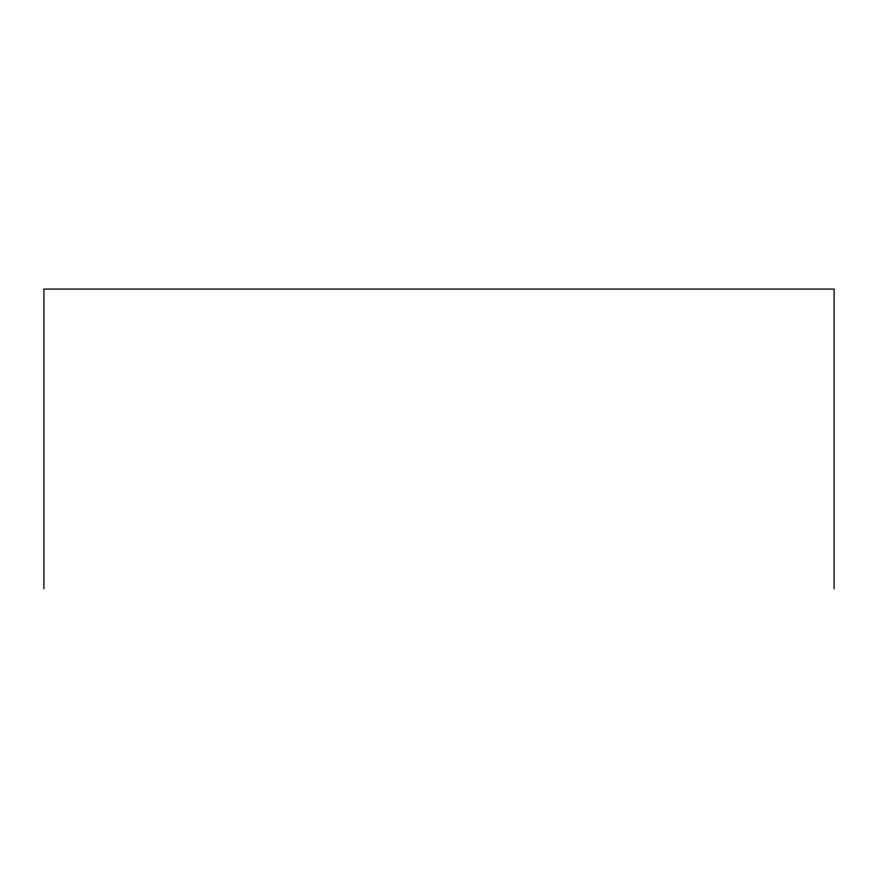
<?xml version="1.0" encoding="UTF-8"?>
<svg xmlns="http://www.w3.org/2000/svg" width="878" height="878" viewBox="0 0 878 878"><rect width="100%" height="100%" fill="white"/><g stroke="black" fill="none" stroke-linecap="round" stroke-linejoin="round"><path stroke-width="1.32" d="M834.1 588.918L834.1 289.081L43.9 289.081L43.9 588.918"/></g></svg>
